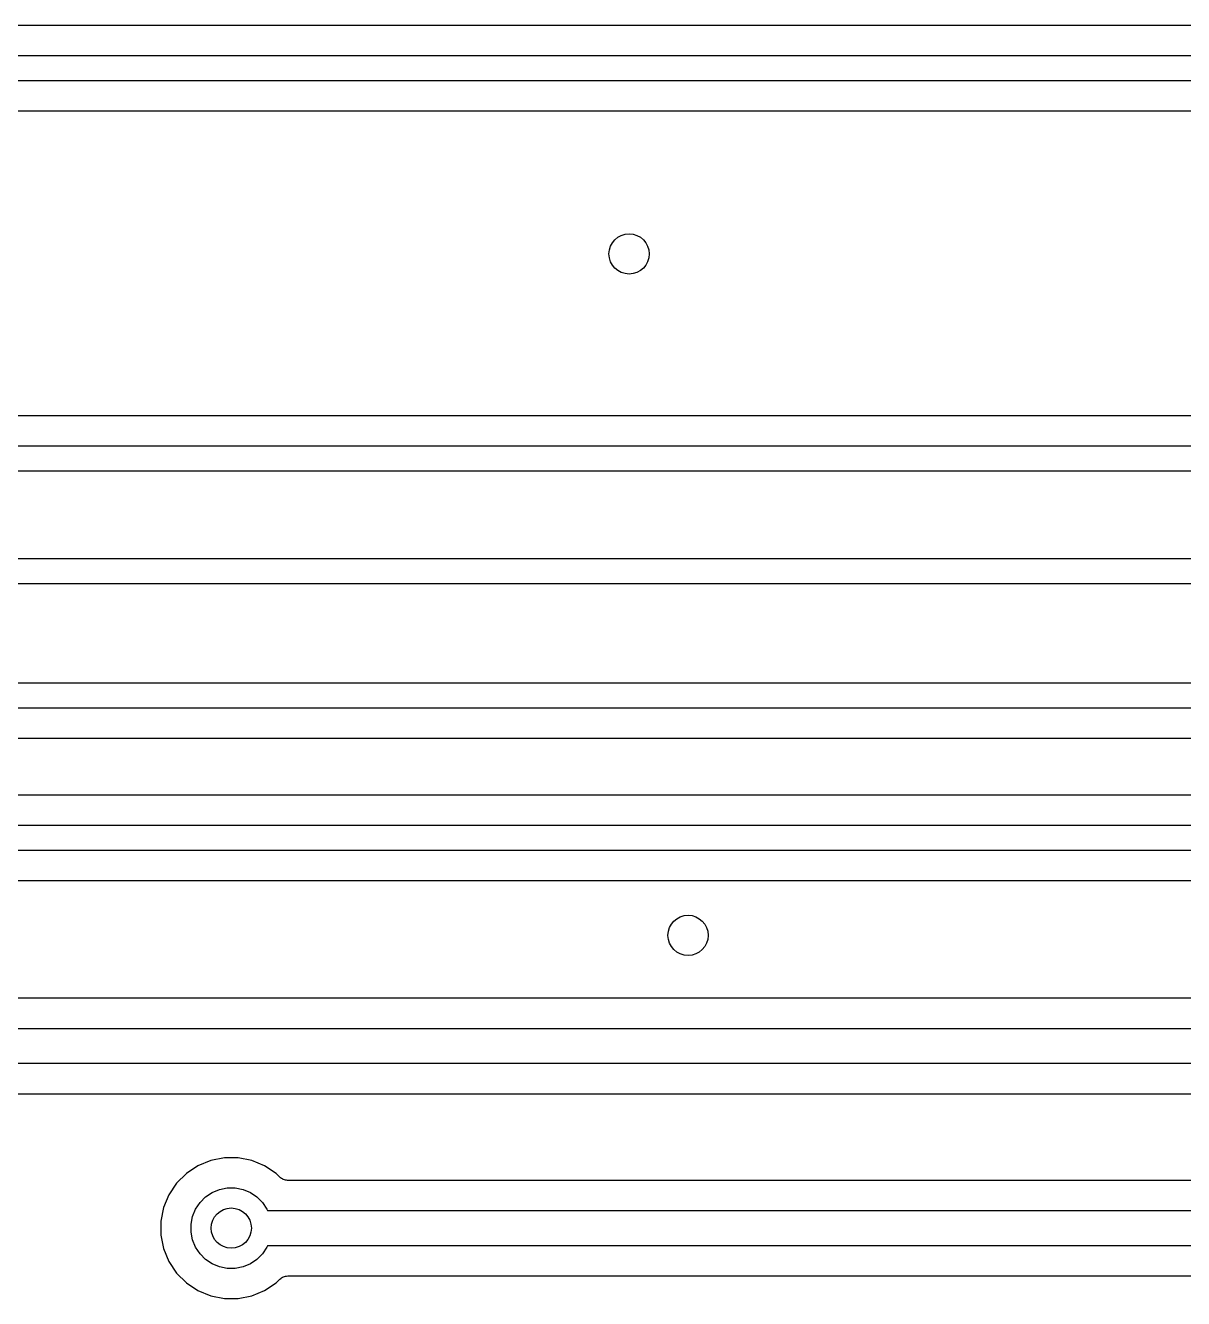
# Model space of a CAD drawing. Extents: x 13 to 148, y -136 to -18.
# Drawn here: x 61.56 to 73.07, y -48.23 to -35.58 of the extents above; entities that cross this region are included whole.
import ezdxf

# ---------------------------------------------------------------- set-up
doc = ezdxf.new("R2010")
doc.units = 0
doc.layers.add('BLACK', color=7, linetype='CONTINUOUS')

msp = doc.modelspace()

# ---------------------------------------------------------------- linework, layer by layer
at = {"layer": 'BLACK', "linetype": 'CONTINUOUS'}
for p, q in [((75.8495, -35.575), (34.6105, -35.575)), ((34.3812, -35.875), (76.1542, -35.875)), ((76.1622, -36.125), (34.3812, -36.125)), ((34.6105, -36.425), (75.8661, -36.425)), ((76.0431, -39.455), (44.5205, -39.455)), ((44.2912, -39.755), (77.8682, -39.755)), ((77.9139, -40.005), (44.2912, -40.005)), ((40.6312, -40.875), (76.1701, -40.875)), ((76.15, -41.125), (40.6312, -41.125)), ((32.7468, -42.11), (86.2332, -42.11)), ((86.2789, -42.36), (32.7011, -42.36)), ((32.7213, -42.66), (86.2587, -42.66)), ((87.1884, -43.225), (31.8916, -43.225)), ((31.7218, -43.525), (87.3582, -43.525)), ((87.4039, -43.775), (31.6761, -43.775)), ((31.6963, -44.075), (87.3837, -44.075)), ((82.1913, -45.245), (49.7057, -45.245)), ((49.6856, -45.545), (82.2114, -45.545)), ((82.1475, -45.895), (49.7499, -45.895)), ((49.8714, -46.195), (81.8051, -46.195)), ((63.2784, -46.9097), (63.1638, -46.9863)), ((63.4058, -46.8569), (63.2784, -46.9097)), ((63.5411, -46.83), (63.4058, -46.8569)), ((63.6789, -46.83), (63.5411, -46.83)), ((63.8142, -46.8569), (63.6789, -46.83)), ((63.9416, -46.9097), (63.8142, -46.8569)), ((64.0562, -46.9863), (63.9416, -46.9097)), ((63.1638, -46.9863), (63.0663, -47.0838)), ((64.0927, -47.0228), (64.0562, -46.9863)), ((64.1006, -47.0292), (64.0927, -47.0228)), ((64.1084, -47.0358), (64.1006, -47.0292)), ((64.1089, -47.036), (64.1084, -47.0358)), ((64.1093, -47.0364), (64.1089, -47.036)), ((64.1183, -47.0412), (64.1093, -47.0364)), ((64.1272, -47.0461), (64.1183, -47.0412)), ((64.1277, -47.0463), (64.1272, -47.0461)), ((64.1282, -47.0466), (64.1277, -47.0463)), ((64.138, -47.0495), (64.1282, -47.0466)), ((64.1476, -47.0526), (64.138, -47.0495)), ((64.1482, -47.0527), (64.1476, -47.0526)), ((64.1488, -47.0528), (64.1482, -47.0527)), ((64.1589, -47.0539), (64.1488, -47.0528)), ((64.169, -47.055), (64.1589, -47.0539)), ((64.1701, -47.055), (64.169, -47.055)), ((64.1702, -47.055), (64.1701, -47.055)), ((64.1701, -47.055), (64.1701, -47.055)), ((64.1705, -47.055), (64.1702, -47.055)), ((79.7713, -47.055), (64.1705, -47.055)), ((62.9897, -47.1984), (62.9369, -47.3258)), ((63.0663, -47.0838), (62.9897, -47.1984)), ((63.355, -47.2193), (63.4205, -47.1755)), ((63.4205, -47.1755), (63.4933, -47.1454)), ((63.4933, -47.1454), (63.5706, -47.13)), ((63.5706, -47.13), (63.6494, -47.13)), ((63.6494, -47.13), (63.7267, -47.1454)), ((63.7267, -47.1454), (63.7995, -47.1755)), ((63.7995, -47.1755), (63.865, -47.2193)), ((62.9369, -47.3258), (62.91, -47.4611)), ((63.2555, -47.3405), (63.2993, -47.275)), ((63.2993, -47.275), (63.355, -47.2193)), ((63.865, -47.2193), (63.9207, -47.275)), ((63.9207, -47.275), (63.9645, -47.3405)), ((63.21, -47.4906), (63.2254, -47.4133)), ((63.2254, -47.4133), (63.2555, -47.3405)), ((63.9645, -47.3405), (63.9705, -47.355)), ((63.9705, -47.355), (79.7914, -47.355)), ((62.91, -47.4611), (62.91, -47.5989)), ((63.21, -47.5694), (63.21, -47.4906)), ((63.2254, -47.6467), (63.21, -47.5694)), ((62.91, -47.5989), (62.9369, -47.7342)), ((63.2555, -47.7195), (63.2254, -47.6467)), ((63.9705, -47.705), (63.9645, -47.7195)), ((79.7275, -47.705), (63.9705, -47.705)), ((62.9369, -47.7342), (62.9897, -47.8616)), ((63.2993, -47.785), (63.2555, -47.7195)), ((63.355, -47.8407), (63.2993, -47.785)), ((63.9207, -47.785), (63.865, -47.8407)), ((63.9645, -47.7195), (63.9207, -47.785)), ((62.9897, -47.8616), (63.0663, -47.9762)), ((63.4205, -47.8845), (63.355, -47.8407)), ((63.4933, -47.9146), (63.4205, -47.8845)), ((63.5706, -47.93), (63.4933, -47.9146)), ((63.6494, -47.93), (63.5706, -47.93)), ((63.7267, -47.9146), (63.6494, -47.93)), ((63.7995, -47.8845), (63.7267, -47.9146)), ((63.865, -47.8407), (63.7995, -47.8845)), ((63.0663, -47.9762), (63.1638, -48.0737)), ((63.1638, -48.0737), (63.2784, -48.1503)), ((63.9416, -48.1503), (64.0562, -48.0737)), ((64.0562, -48.0737), (64.0927, -48.0372)), ((64.0927, -48.0372), (64.093, -48.037)), ((64.093, -48.0369), (64.0938, -48.0361)), ((64.093, -48.037), (64.093, -48.0369)), ((64.093, -48.0369), (64.093, -48.0369)), ((64.0938, -48.0361), (64.1017, -48.0298)), ((64.1017, -48.0298), (64.1096, -48.0234)), ((64.1096, -48.0234), (64.1102, -48.0231)), ((64.1102, -48.0231), (64.1106, -48.0227)), ((64.1106, -48.0227), (64.1196, -48.0181)), ((64.1196, -48.0181), (64.1286, -48.0133)), ((64.1286, -48.0133), (64.1291, -48.0131)), ((64.1291, -48.0131), (64.1297, -48.0129)), ((64.1297, -48.0129), (64.1394, -48.01)), ((64.1394, -48.01), (64.1491, -48.0071)), ((64.1491, -48.0071), (64.1497, -48.007)), ((64.1497, -48.007), (64.1503, -48.0069)), ((64.1503, -48.0069), (64.1604, -48.006)), ((64.1604, -48.006), (64.1705, -48.005)), ((64.1705, -48.005), (79.5577, -48.005)), ((63.2784, -48.1503), (63.4058, -48.2031)), ((63.4058, -48.2031), (63.5411, -48.23)), ((63.6789, -48.23), (63.8142, -48.2031)), ((63.8142, -48.2031), (63.9416, -48.1503)), ((63.5411, -48.23), (63.6789, -48.23))]:
    msp.add_line(p, q, dxfattribs=at)
at = {"layer": 'BLACK'}
for centre in [(67.564, -37.846), (68.15, -44.62), (63.61, -47.53)]:
    msp.add_circle(centre, 0.2, dxfattribs=at)

doc.saveas('drawing.dxf')
